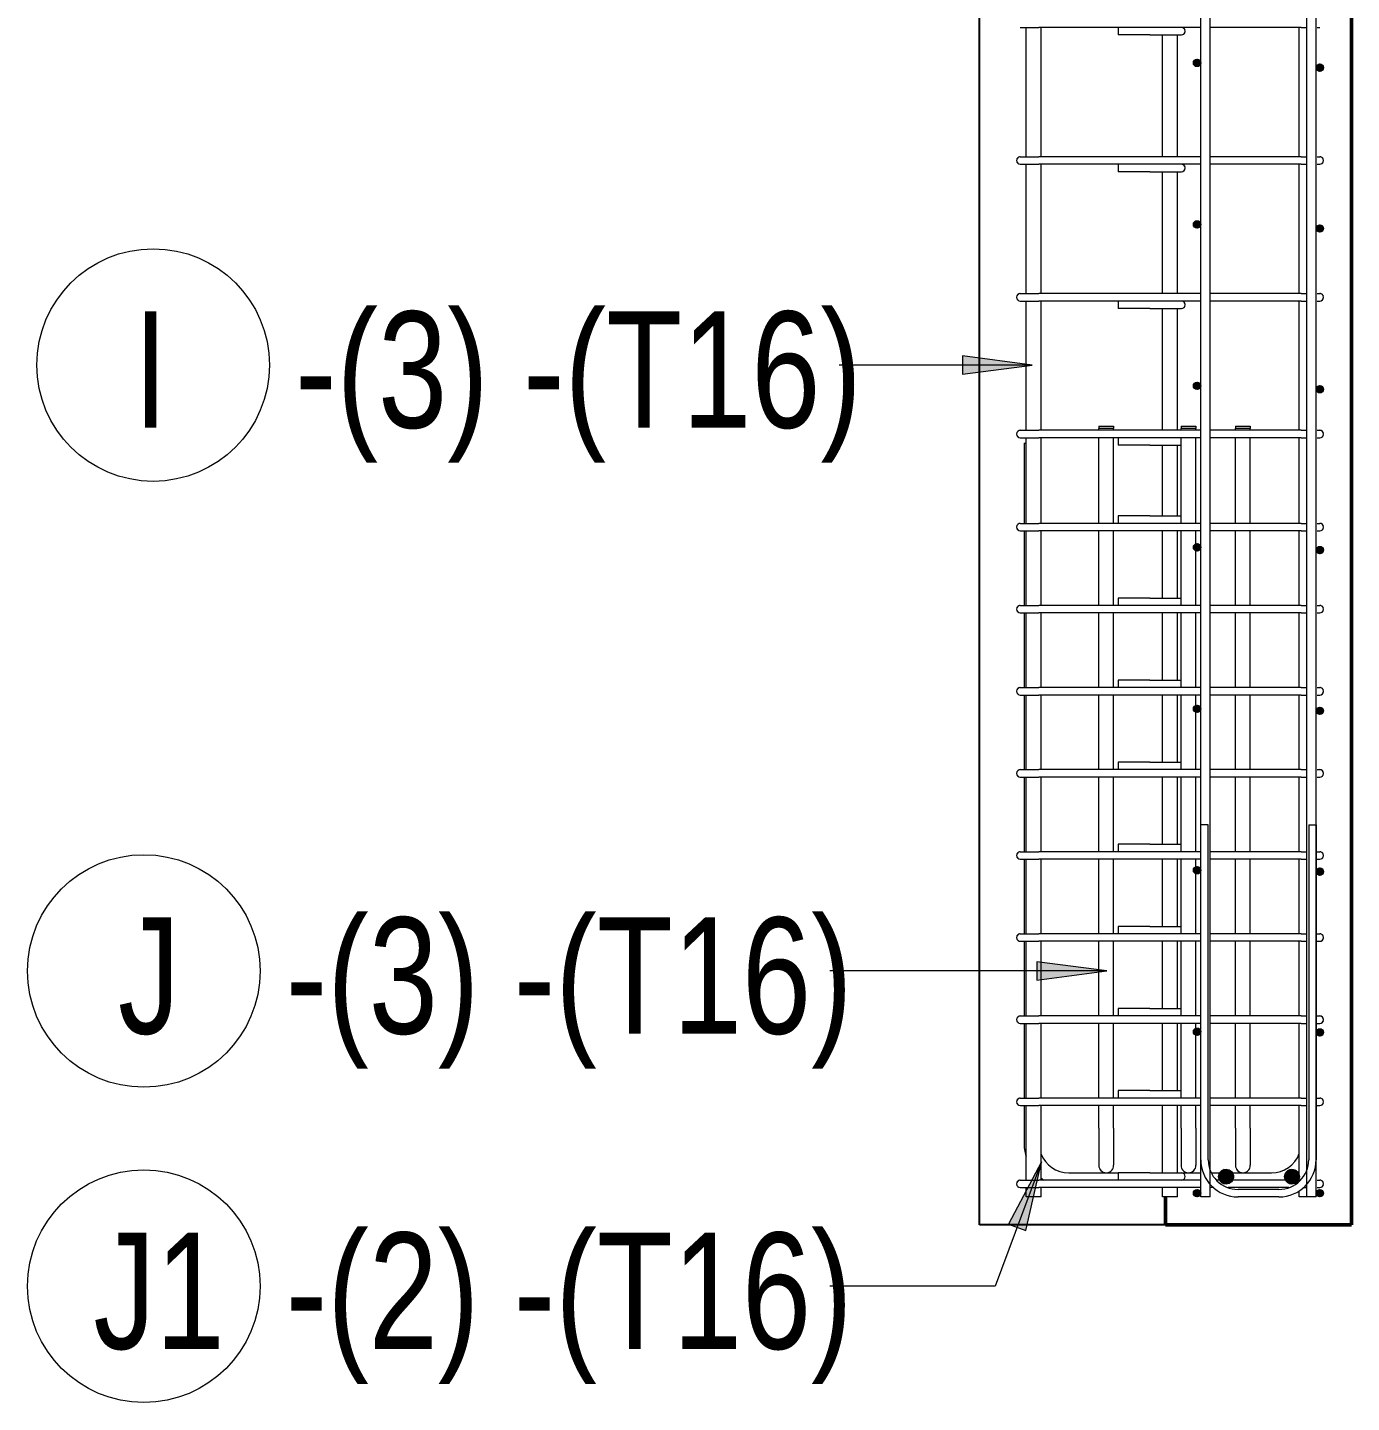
# Model space of a CAD drawing. Header units: millimetres. Extents: x 6744 to 22888, y -3063 to 10037.
# Drawn here: x 21464 to 22888, y -1586 to -108 of the extents above; entities that cross this region are included whole.
import ezdxf

# ---------------------------------------------------------------- set-up
doc = ezdxf.new("R2010")
doc.units = ezdxf.units.MM
for name, color, linetype, lineweight in [('A-WALL', 113, 'Continuous', 25), ('S-RBAR', 171, 'Continuous', 18), ('S-RBAR-IDEN', 171, 'Continuous', 9)]:
    doc.layers.add(name, color=color, linetype=linetype, lineweight=lineweight)
doc.styles.add('Nirmala UI Semilight', font='NirmalaS.ttf', dxfattribs={"width": 0.8, "height": 125})

# ---------------------------------------------------------------- blocks, each defined once
blk = doc.blocks.new('M_Rebar Tag_rfa MARK - ARROW-794226-Elevation Right 2')
at = {"layer": 'S-RBAR-IDEN'}
blk.add_circle((10317.4, 1169), 125, dxfattribs=at)

msp = doc.modelspace()

# ---------------------------------------------------------------- hatches: boundary and pattern name
at = {"layer": 'S-RBAR'}
h = msp.add_hatch(color=256, dxfattribs=at)
edge = h.paths.add_edge_path()
edge.add_arc((22721.69925, -146.09522), 4, 0, 360)
for points in [[(22721.69925, -150.09522), (22725.69925, -146.09522), (22721.69925, -142.09522), (22717.69925, -146.09522), (22718.26362, -146.65959)], [(22853.69925, -155.21154), (22857.69925, -151.21154), (22853.69925, -147.21154), (22849.69925, -151.21154)], [(22721.69925, -323.65305), (22725.69925, -319.65305), (22721.69925, -315.65305), (22717.69925, -319.65305)], [(22853.69925, -328.03846), (22857.69925, -324.03846), (22853.69925, -320.03846), (22849.69925, -324.03846)], [(22721.69925, -497.21087), (22725.69925, -493.21087), (22721.69925, -489.21087), (22717.69925, -493.21087)], [(22853.69925, -500.86538), (22857.69925, -496.86538), (22853.69925, -492.86538), (22849.69925, -496.86538)], [(22721.69925, -670.7687), (22725.69925, -666.7687), (22721.69925, -662.7687), (22717.69925, -666.7687)], [(22853.69925, -673.69231), (22857.69925, -669.69231), (22853.69925, -665.69231), (22849.69925, -669.69231)], [(22721.69925, -844.32652), (22725.69925, -840.32652), (22721.69925, -836.32652), (22717.69925, -840.32652)], [(22853.69925, -846.51923), (22857.69925, -842.51923), (22853.69925, -838.51923), (22849.69925, -842.51923)], [(22721.69925, -1017.88435), (22725.69925, -1013.88435), (22721.69925, -1009.88435), (22717.69925, -1013.88435)], [(22853.69925, -1019.34615), (22857.69925, -1015.34615), (22853.69925, -1011.34615), (22849.69925, -1015.34615)], [(22721.69925, -1191.44217), (22725.69925, -1187.44217), (22721.69925, -1183.44217), (22717.69925, -1187.44217)], [(22853.69925, -1192.17308), (22857.69925, -1188.17308), (22853.69925, -1184.17308), (22849.69925, -1188.17308)], [(22750.43884, -1350.85823), (22759.38312, -1347.95206), (22759.38312, -1338.5475), (22750.43884, -1335.64133), (22744.91098, -1343.24978)], [(22821.25063, -1350.85823), (22830.1949, -1347.95206), (22830.1949, -1338.5475), (22821.25063, -1335.64133), (22815.72277, -1343.24978)], [(22721.69925, -1365), (22725.69925, -1361), (22721.69925, -1357), (22717.69925, -1361)], [(22853.69925, -1365), (22857.69925, -1361), (22853.69925, -1357), (22849.69925, -1361)]]:
    msp.add_hatch(color=256, dxfattribs=at).paths.add_polyline_path(points)
h = msp.add_hatch(color=256, dxfattribs=at)
edge = h.paths.add_edge_path()
edge.add_arc((22853.69925, -151.21154), 4, 0, 360)
h = msp.add_hatch(color=256, dxfattribs=at)
edge = h.paths.add_edge_path()
edge.add_arc((22721.69925, -319.65305), 4, 0, 360)
h = msp.add_hatch(color=256, dxfattribs=at)
edge = h.paths.add_edge_path()
edge.add_arc((22853.69925, -324.03846), 4, 0, 360)
h = msp.add_hatch(color=256, dxfattribs=at)
edge = h.paths.add_edge_path()
edge.add_arc((22721.69925, -493.21087), 4, 0, 360)
h = msp.add_hatch(color=256, dxfattribs=at)
edge = h.paths.add_edge_path()
edge.add_arc((22853.69925, -496.86538), 4, 0, 360)
h = msp.add_hatch(color=256, dxfattribs=at)
edge = h.paths.add_edge_path()
edge.add_arc((22721.69925, -666.7687), 4, 0, 360)
h = msp.add_hatch(color=256, dxfattribs=at)
edge = h.paths.add_edge_path()
edge.add_arc((22853.69925, -669.69231), 4, 0, 360)
h = msp.add_hatch(color=256, dxfattribs=at)
edge = h.paths.add_edge_path()
edge.add_arc((22721.69925, -840.32652), 4, 0, 360)
h = msp.add_hatch(color=256, dxfattribs=at)
edge = h.paths.add_edge_path()
edge.add_arc((22853.69925, -842.51923), 4, 0, 360)
h = msp.add_hatch(color=256, dxfattribs=at)
edge = h.paths.add_edge_path()
edge.add_arc((22721.69925, -1013.88435), 4, 0, 360)
h = msp.add_hatch(color=256, dxfattribs=at)
edge = h.paths.add_edge_path()
edge.add_arc((22853.69925, -1015.34615), 4, 0, 360)
h = msp.add_hatch(color=256, dxfattribs=at)
edge = h.paths.add_edge_path()
edge.add_arc((22721.69925, -1187.44217), 4, 0, 360)
h = msp.add_hatch(color=256, dxfattribs=at)
edge = h.paths.add_edge_path()
edge.add_arc((22853.69925, -1188.17308), 4, 0, 360)
h = msp.add_hatch(color=256, dxfattribs=at)
edge = h.paths.add_edge_path()
edge.add_arc((22752.91098, -1343.24978), 8, 0, 360)
h = msp.add_hatch(color=256, dxfattribs=at)
edge = h.paths.add_edge_path()
edge.add_arc((22823.72277, -1343.24978), 8, 0, 360)
h = msp.add_hatch(color=256, dxfattribs=at)
edge = h.paths.add_edge_path()
edge.add_arc((22721.69925, -1361), 4, 0, 360)
h = msp.add_hatch(color=256, dxfattribs=at)
edge = h.paths.add_edge_path()
edge.add_arc((22853.69925, -1361), 4, 0, 360)
at = {"layer": 'S-RBAR-IDEN'}
for points in [[(22544.57988, -470.83519), (22469.57988, -460.96125), (22469.57988, -480.70912)], [(22624.61811, -1122.14601), (22549.61811, -1112.27207), (22549.61811, -1132.01995)], [(22554.33983, -1327.34901), (22519.01647, -1394.24262), (22537.53343, -1401.10563)]]:
    msp.add_hatch(color=256, dxfattribs=at).paths.add_polyline_path(points)

# ---------------------------------------------------------------- linework, layer by layer
at = {"layer": 'A-WALL', "lineweight": 50}
for p, q in [((22887.69925, -1395), (22887.69925, 1473.20441)), ((22687.69925, -1365), (22687.69925, -1395)), ((22687.69925, -1395), (22887.69925, -1395))]:
    msp.add_line(p, q, dxfattribs=at)
at = {"layer": 'A-WALL'}
for p, q in [((22487.69925, -1395), (22487.69925, 777)), ((22687.69925, -1395), (22487.69925, -1395))]:
    msp.add_line(p, q, dxfattribs=at)
at = {"layer": 'S-RBAR'}
for p, q in [((22725.8, -1365), (22725.8, 7670)), ((22735.8, -1365), (22735.8, 7670)), ((22839.59849, -1365), (22839.59849, 7630)), ((22849.59849, -1365), (22849.59849, 7630)), ((22531.69925, -108), (22551.69925, -108)), ((22538.04239, -247), (22538.04239, -108)), ((22725.8, -108), (22551.69925, -108)), ((22554.04239, -247), (22554.04239, -108)), ((22636.91695, -108), (22636.91695, -116)), ((22670.85808, -116), (22636.91695, -116)), ((22670.85808, -116), (22705.00022, -116)), ((22684.69925, -247), (22684.69925, -116)), ((22700.69925, -247), (22700.69925, -116)), ((22833.69925, -108), (22735.8, -108)), ((22831.3561, -247), (22831.3561, -108)), ((22833.69925, -108), (22840.13507, -108)), ((22850.7517, -108), (22853.69925, -108)), ((22721.69925, -142.09522), (22717.69925, -146.09522)), ((22717.69925, -146.09522), (22718.26362, -146.65959)), ((22718.26362, -146.65959), (22721.69925, -150.09522)), ((22725.69925, -146.09522), (22721.69925, -142.09522)), ((22721.69925, -150.09522), (22725.69925, -146.09522)), ((22853.69925, -147.21154), (22849.69925, -151.21154)), ((22857.69925, -151.21154), (22853.69925, -147.21154)), ((22849.69925, -151.21154), (22853.69925, -155.21154)), ((22853.69925, -155.21154), (22857.69925, -151.21154)), ((22531.69925, -247), (22551.69925, -247)), ((22725.8, -247), (22551.69925, -247)), ((22833.69925, -247), (22735.8, -247)), ((22833.69925, -247), (22840.13507, -247)), ((22850.7517, -247), (22853.69925, -247)), ((22531.69925, -255), (22551.69925, -255)), ((22538.04239, -394), (22538.04239, -255)), ((22725.8, -255), (22551.69925, -255)), ((22554.04239, -394), (22554.04239, -255)), ((22636.91695, -255), (22636.91695, -263)), ((22670.85808, -263), (22636.91695, -263)), ((22670.85808, -263), (22705.00022, -263)), ((22684.69925, -394), (22684.69925, -263)), ((22700.69925, -394), (22700.69925, -263)), ((22833.69925, -255), (22735.8, -255)), ((22831.3561, -394), (22831.3561, -255)), ((22833.69925, -255), (22840.13507, -255)), ((22850.7517, -255), (22853.69925, -255)), ((22721.69925, -315.65305), (22717.69925, -319.65305)), ((22717.69925, -319.65305), (22721.69925, -323.65305)), ((22725.69925, -319.65305), (22721.69925, -315.65305)), ((22721.69925, -323.65305), (22725.69925, -319.65305)), ((22853.69925, -320.03846), (22849.69925, -324.03846)), ((22849.69925, -324.03846), (22853.69925, -328.03846)), ((22857.69925, -324.03846), (22853.69925, -320.03846)), ((22853.69925, -328.03846), (22857.69925, -324.03846)), ((22531.69925, -394), (22551.69925, -394)), ((22725.8, -394), (22551.69925, -394)), ((22833.69925, -394), (22735.8, -394)), ((22833.69925, -394), (22840.13507, -394)), ((22850.7517, -394), (22853.69925, -394)), ((22531.69925, -402), (22551.69925, -402)), ((22538.04239, -541), (22538.04239, -402)), ((22725.8, -402), (22551.69925, -402)), ((22554.04239, -541), (22554.04239, -402)), ((22636.91695, -402), (22636.91695, -410)), ((22670.85808, -410), (22636.91695, -410)), ((22670.85808, -410), (22705.00022, -410)), ((22684.69925, -541), (22684.69925, -410)), ((22700.69925, -541), (22700.69925, -410)), ((22833.69925, -402), (22735.8, -402)), ((22831.3561, -541), (22831.3561, -402)), ((22833.69925, -402), (22840.13507, -402)), ((22850.7517, -402), (22853.69925, -402)), ((22721.69925, -489.21087), (22717.69925, -493.21087)), ((22717.69925, -493.21087), (22721.69925, -497.21087)), ((22725.69925, -493.21087), (22721.69925, -489.21087)), ((22721.69925, -497.21087), (22725.69925, -493.21087)), ((22853.69925, -492.86538), (22849.69925, -496.86538)), ((22849.69925, -496.86538), (22853.69925, -500.86538)), ((22857.69925, -496.86538), (22853.69925, -492.86538)), ((22853.69925, -500.86538), (22857.69925, -496.86538)), ((22531.69925, -541), (22551.69925, -541)), ((22725.8, -541), (22551.69925, -541)), ((22616.03449, -536.43359), (22616.03449, -538.93359)), ((22616.03449, -536.43359), (22632.03449, -536.43359)), ((22632.03449, -538.93359), (22616.03449, -538.93359)), ((22616.03449, -541), (22616.03449, -538.93359)), ((22632.03449, -536.43359), (22632.03449, -538.93359)), ((22632.03449, -541), (22632.03449, -538.93359)), ((22704.47689, -536.43359), (22704.47689, -538.93359)), ((22704.47689, -536.43359), (22720.47689, -536.43359)), ((22720.47689, -538.93359), (22704.47689, -538.93359)), ((22704.47689, -541), (22704.47689, -538.93359)), ((22720.47689, -536.43359), (22720.47689, -538.93359)), ((22720.47689, -541), (22720.47689, -538.93359)), ((22833.69925, -541), (22735.8, -541)), ((22762.91929, -536.43359), (22762.91929, -538.93359)), ((22762.91929, -536.43359), (22778.91929, -536.43359)), ((22778.91929, -538.93359), (22762.91929, -538.93359)), ((22762.91929, -541), (22762.91929, -538.93359)), ((22778.91929, -536.43359), (22778.91929, -538.93359)), ((22778.91929, -541), (22778.91929, -538.93359)), ((22833.69925, -541), (22840.13507, -541)), ((22850.7517, -541), (22853.69925, -541)), ((22531.69925, -549), (22551.69925, -549)), ((22535.69925, -554.9446), (22535.69925, -641)), ((22535.69925, -554.9446), (22538.04239, -554.9446)), ((22538.04239, -641), (22538.04239, -549)), ((22725.8, -549), (22551.69925, -549)), ((22554.04239, -641), (22554.04239, -549)), ((22616.03449, -641), (22616.03449, -549)), ((22632.03449, -641), (22632.03449, -549)), ((22636.91695, -549), (22636.91695, -557)), ((22670.85808, -557), (22636.91695, -557)), ((22670.85808, -557), (22704.951, -557)), ((22684.69925, -633), (22684.69925, -557)), ((22700.69925, -633), (22700.69925, -557)), ((22704.47689, -641), (22704.47689, -549)), ((22720.47689, -641), (22720.47689, -549)), ((22833.69925, -549), (22735.8, -549)), ((22762.91929, -641), (22762.91929, -549)), ((22778.91929, -641), (22778.91929, -549)), ((22831.3561, -641), (22831.3561, -549)), ((22833.69925, -549), (22840.13507, -549)), ((22849.69925, -641), (22849.69925, -554.94438)), ((22850.7517, -549), (22853.69925, -549)), ((22670.85808, -633), (22636.91695, -633)), ((22636.91695, -633), (22636.91695, -641)), ((22670.85808, -633), (22704.951, -633)), ((22531.69925, -641), (22551.69925, -641)), ((22531.69925, -649), (22551.69925, -649)), ((22535.69925, -649), (22535.69925, -729.25)), ((22538.04239, -729.25), (22538.04239, -649)), ((22725.8, -641), (22551.69925, -641)), ((22725.8, -649), (22551.69925, -649)), ((22554.04239, -729.25), (22554.04239, -649)), ((22616.03449, -729.25), (22616.03449, -649)), ((22632.03449, -729.25), (22632.03449, -649)), ((22684.69925, -721.13632), (22684.69925, -649)), ((22700.69925, -721.13632), (22700.69925, -649)), ((22704.47689, -729.25), (22704.47689, -649)), ((22720.47689, -729.25), (22720.47689, -649)), ((22833.69925, -641), (22735.8, -641)), ((22833.69925, -649), (22735.8, -649)), ((22762.91929, -729.25), (22762.91929, -649)), ((22778.91929, -729.25), (22778.91929, -649)), ((22831.3561, -729.25), (22831.3561, -649)), ((22833.69925, -641), (22840.13507, -641)), ((22833.69925, -649), (22840.13507, -649)), ((22849.69925, -729.25), (22849.69925, -649)), ((22850.7517, -641), (22853.69925, -641)), ((22850.7517, -649), (22853.69925, -649)), ((22721.69925, -662.7687), (22717.69925, -666.7687)), ((22725.69925, -666.7687), (22721.69925, -662.7687)), ((22717.69925, -666.7687), (22721.69925, -670.7687)), ((22721.69925, -670.7687), (22725.69925, -666.7687)), ((22853.69925, -665.69231), (22849.69925, -669.69231)), ((22849.69925, -669.69231), (22853.69925, -673.69231)), ((22857.69925, -669.69231), (22853.69925, -665.69231)), ((22853.69925, -673.69231), (22857.69925, -669.69231)), ((22670.85808, -721.25), (22636.91695, -721.25)), ((22636.91695, -721.25), (22636.91695, -729.25)), ((22670.85808, -721.25), (22704.951, -721.25)), ((22531.69925, -729.25), (22551.69925, -729.25)), ((22531.69925, -737.25), (22551.69925, -737.25)), ((22535.69925, -737.25), (22535.69925, -817.5)), ((22538.04239, -817.5), (22538.04239, -737.25)), ((22725.8, -729.25), (22551.69925, -729.25)), ((22725.8, -737.25), (22551.69925, -737.25)), ((22554.04239, -817.5), (22554.04239, -737.25)), ((22616.03449, -817.5), (22616.03449, -737.25)), ((22632.03449, -817.5), (22632.03449, -737.25)), ((22684.69925, -809.5), (22684.69925, -737.25)), ((22700.69925, -809.5), (22700.69925, -737.25)), ((22704.47689, -817.5), (22704.47689, -737.25)), ((22720.47689, -817.5), (22720.47689, -737.25)), ((22833.69925, -729.25), (22735.8, -729.25)), ((22833.69925, -737.25), (22735.8, -737.25)), ((22762.91929, -817.5), (22762.91929, -737.25)), ((22778.91929, -817.5), (22778.91929, -737.25)), ((22831.3561, -817.5), (22831.3561, -737.25)), ((22833.69925, -729.25), (22840.13507, -729.25)), ((22833.69925, -737.25), (22840.13507, -737.25)), ((22849.69925, -817.5), (22849.69925, -737.25)), ((22850.7517, -729.25), (22853.69925, -729.25)), ((22850.7517, -737.25), (22853.69925, -737.25)), ((22670.85808, -809.5), (22636.91695, -809.5)), ((22636.91695, -809.5), (22636.91695, -817.5)), ((22670.85808, -809.5), (22704.951, -809.5)), ((22531.69925, -817.5), (22551.69925, -817.5)), ((22531.69925, -825.5), (22551.69925, -825.5)), ((22535.69925, -825.5), (22535.69925, -905.75)), ((22538.04239, -905.75), (22538.04239, -825.5)), ((22725.8, -817.5), (22551.69925, -817.5)), ((22725.8, -825.5), (22551.69925, -825.5)), ((22554.04239, -905.75), (22554.04239, -825.5)), ((22616.03449, -905.75), (22616.03449, -825.5)), ((22632.03449, -905.75), (22632.03449, -825.5)), ((22684.69925, -897.75), (22684.69925, -825.5)), ((22700.69925, -897.75), (22700.69925, -825.5)), ((22704.47689, -905.75), (22704.47689, -825.5)), ((22720.47689, -905.75), (22720.47689, -825.5)), ((22833.69925, -817.5), (22735.8, -817.5)), ((22833.69925, -825.5), (22735.8, -825.5)), ((22762.91929, -905.75), (22762.91929, -825.5)), ((22778.91929, -905.75), (22778.91929, -825.5)), ((22831.3561, -905.75), (22831.3561, -825.5)), ((22833.69925, -817.5), (22840.13507, -817.5)), ((22833.69925, -825.5), (22840.13507, -825.5)), ((22849.69925, -905.75), (22849.69925, -825.5)), ((22850.7517, -817.5), (22853.69925, -817.5)), ((22850.7517, -825.5), (22853.69925, -825.5)), ((22721.69925, -836.32652), (22717.69925, -840.32652)), ((22717.69925, -840.32652), (22721.69925, -844.32652)), ((22725.69925, -840.32652), (22721.69925, -836.32652)), ((22721.69925, -844.32652), (22725.69925, -840.32652)), ((22853.69925, -838.51923), (22849.69925, -842.51923)), ((22857.69925, -842.51923), (22853.69925, -838.51923)), ((22849.69925, -842.51923), (22853.69925, -846.51923)), ((22853.69925, -846.51923), (22857.69925, -842.51923)), ((22670.85808, -897.75), (22636.91695, -897.75)), ((22636.91695, -897.75), (22636.91695, -905.75)), ((22670.85808, -897.75), (22704.951, -897.75)), ((22531.69925, -905.75), (22551.69925, -905.75)), ((22531.69925, -913.75), (22551.69925, -913.75)), ((22535.69925, -913.75), (22535.69925, -994)), ((22538.04239, -994), (22538.04239, -913.75)), ((22725.8, -905.75), (22551.69925, -905.75)), ((22725.8, -913.75), (22551.69925, -913.75)), ((22554.04239, -994), (22554.04239, -913.75)), ((22616.03449, -994), (22616.03449, -913.75)), ((22632.03449, -994), (22632.03449, -913.75)), ((22684.69925, -986), (22684.69925, -913.75)), ((22700.69925, -986), (22700.69925, -913.75)), ((22704.47689, -994), (22704.47689, -913.75)), ((22720.47689, -994), (22720.47689, -913.75)), ((22833.69925, -905.75), (22735.8, -905.75)), ((22833.69925, -913.75), (22735.8, -913.75)), ((22762.91929, -994), (22762.91929, -913.75)), ((22778.91929, -994), (22778.91929, -913.75)), ((22831.3561, -994), (22831.3561, -913.75)), ((22833.69925, -905.75), (22840.13507, -905.75)), ((22833.69925, -913.75), (22840.13507, -913.75)), ((22849.69925, -965), (22849.69925, -913.75)), ((22850.7517, -905.75), (22853.69925, -905.75)), ((22850.7517, -913.75), (22853.69925, -913.75)), ((22733.69925, -965), (22725.69925, -965)), ((22725.69925, -1325), (22725.69925, -965)), ((22733.69925, -1325), (22733.69925, -965)), ((22841.69925, -965), (22841.69925, -1325)), ((22841.69925, -965), (22849.69925, -965)), ((22849.69925, -965), (22849.69925, -1325)), ((22670.85808, -986), (22636.91695, -986)), ((22636.91695, -986), (22636.91695, -994)), ((22670.85808, -986), (22704.951, -986)), ((22531.69925, -994), (22551.69925, -994)), ((22531.69925, -1002), (22551.69925, -1002)), ((22535.69925, -1002), (22535.69925, -1082.25)), ((22538.04239, -1082.25), (22538.04239, -1002)), ((22725.69925, -994), (22551.69925, -994)), ((22725.69925, -1002), (22551.69925, -1002)), ((22554.04239, -1082.25), (22554.04239, -1002)), ((22616.03449, -1082.25), (22616.03449, -1002)), ((22632.03449, -1082.25), (22632.03449, -1002)), ((22684.69925, -1074.25), (22684.69925, -1002)), ((22700.69925, -1074.25), (22700.69925, -1002)), ((22704.47689, -1082.25), (22704.47689, -1002)), ((22720.47689, -1082.25), (22720.47689, -1002)), ((22833.69925, -994), (22735.8, -994)), ((22833.69925, -1002), (22735.8, -1002)), ((22762.91929, -1082.25), (22762.91929, -1002)), ((22778.91929, -1082.25), (22778.91929, -1002)), ((22831.3561, -1082.25), (22831.3561, -1002)), ((22833.69925, -994), (22840.13507, -994)), ((22833.69925, -1002), (22840.13507, -1002)), ((22850.89131, -994), (22853.69925, -994)), ((22850.89131, -1002), (22853.69925, -1002)), ((22721.69925, -1009.88435), (22717.69925, -1013.88435)), ((22717.69925, -1013.88435), (22721.69925, -1017.88435)), ((22725.69925, -1013.88435), (22721.69925, -1009.88435)), ((22721.69925, -1017.88435), (22725.69925, -1013.88435)), ((22853.69925, -1011.34615), (22849.69925, -1015.34615)), ((22849.69925, -1015.34615), (22853.69925, -1019.34615)), ((22857.69925, -1015.34615), (22853.69925, -1011.34615)), ((22853.69925, -1019.34615), (22857.69925, -1015.34615)), ((22670.85808, -1074.25), (22636.91695, -1074.25)), ((22636.91695, -1074.25), (22636.91695, -1082.25)), ((22670.85808, -1074.25), (22704.951, -1074.25)), ((22531.69925, -1082.25), (22551.69925, -1082.25)), ((22531.69925, -1090.25), (22551.69925, -1090.25)), ((22535.69925, -1090.25), (22535.69925, -1170.5)), ((22538.04239, -1170.5), (22538.04239, -1090.25)), ((22725.69925, -1082.25), (22551.69925, -1082.25)), ((22725.69925, -1090.25), (22551.69925, -1090.25)), ((22554.04239, -1170.5), (22554.04239, -1090.25)), ((22616.03449, -1170.5), (22616.03449, -1090.25)), ((22632.03449, -1170.5), (22632.03449, -1090.25)), ((22684.69925, -1162.5), (22684.69925, -1090.25)), ((22700.69925, -1162.5), (22700.69925, -1090.25)), ((22704.47689, -1170.5), (22704.47689, -1090.25)), ((22720.47689, -1170.5), (22720.47689, -1090.25)), ((22833.69925, -1082.25), (22735.8, -1082.25)), ((22833.69925, -1090.25), (22735.8, -1090.25)), ((22762.91929, -1170.5), (22762.91929, -1090.25)), ((22778.91929, -1170.5), (22778.91929, -1090.25)), ((22831.3561, -1170.5), (22831.3561, -1090.25)), ((22833.69925, -1082.25), (22840.13507, -1082.25)), ((22833.69925, -1090.25), (22840.13507, -1090.25)), ((22850.89131, -1082.25), (22853.69925, -1082.25)), ((22850.89131, -1090.25), (22853.69925, -1090.25)), ((22670.85808, -1162.5), (22636.91695, -1162.5)), ((22636.91695, -1162.5), (22636.91695, -1170.5)), ((22670.85808, -1162.5), (22704.951, -1162.5)), ((22531.69925, -1170.5), (22551.69925, -1170.5)), ((22531.69925, -1178.5), (22551.69925, -1178.5)), ((22535.69925, -1178.5), (22535.69925, -1258.75)), ((22538.04239, -1258.75), (22538.04239, -1178.5)), ((22725.69925, -1170.5), (22551.69925, -1170.5)), ((22725.69925, -1178.5), (22551.69925, -1178.5)), ((22554.04239, -1258.75), (22554.04239, -1178.5)), ((22616.03449, -1258.75), (22616.03449, -1178.5)), ((22632.03449, -1258.75), (22632.03449, -1178.5)), ((22684.69925, -1250.75), (22684.69925, -1178.5)), ((22700.69925, -1250.75), (22700.69925, -1178.5)), ((22704.47689, -1258.75), (22704.47689, -1178.5)), ((22720.47689, -1258.75), (22720.47689, -1178.5)), ((22833.69925, -1170.5), (22735.8, -1170.5)), ((22833.69925, -1178.5), (22735.8, -1178.5)), ((22762.91929, -1258.75), (22762.91929, -1178.5)), ((22778.91929, -1258.75), (22778.91929, -1178.5)), ((22831.3561, -1258.75), (22831.3561, -1178.5)), ((22833.69925, -1170.5), (22840.13507, -1170.5)), ((22833.69925, -1178.5), (22840.13507, -1178.5)), ((22850.89131, -1170.5), (22853.69925, -1170.5)), ((22850.89131, -1178.5), (22853.69925, -1178.5)), ((22721.69925, -1183.44217), (22717.69925, -1187.44217)), ((22717.69925, -1187.44217), (22721.69925, -1191.44217)), ((22725.69925, -1187.44217), (22721.69925, -1183.44217)), ((22721.69925, -1191.44217), (22725.69925, -1187.44217)), ((22853.69925, -1184.17308), (22849.69925, -1188.17308)), ((22849.69925, -1188.17308), (22853.69925, -1192.17308)), ((22857.69925, -1188.17308), (22853.69925, -1184.17308)), ((22853.69925, -1192.17308), (22857.69925, -1188.17308)), ((22670.85808, -1250.75), (22636.91695, -1250.75)), ((22636.91695, -1250.75), (22636.91695, -1258.75)), ((22670.85808, -1250.75), (22704.951, -1250.75)), ((22531.69925, -1258.75), (22551.69925, -1258.75)), ((22531.69925, -1266.75), (22551.69925, -1266.75)), ((22535.69925, -1266.75), (22535.69925, -1307)), ((22538.04239, -1347), (22538.04239, -1266.75)), ((22725.69925, -1258.75), (22551.69925, -1258.75)), ((22725.69925, -1266.75), (22551.69925, -1266.75)), ((22554.04239, -1347), (22554.04239, -1266.75)), ((22616.03449, -1290.93359), (22616.03449, -1266.75)), ((22632.03449, -1290.93359), (22632.03449, -1266.75)), ((22684.69925, -1339), (22684.69925, -1266.75)), ((22700.69925, -1339), (22700.69925, -1266.75)), ((22704.47689, -1290.93359), (22704.47689, -1266.75)), ((22720.47689, -1290.93359), (22720.47689, -1266.75)), ((22833.69925, -1258.75), (22735.8, -1258.75)), ((22833.69925, -1266.75), (22735.8, -1266.75)), ((22762.91929, -1290.93359), (22762.91929, -1266.75)), ((22778.91929, -1290.93359), (22778.91929, -1266.75)), ((22831.3561, -1347), (22831.3561, -1266.75)), ((22833.69925, -1258.75), (22840.13507, -1258.75)), ((22833.69925, -1266.75), (22840.13507, -1266.75)), ((22850.89131, -1258.75), (22853.69925, -1258.75)), ((22850.89131, -1266.75), (22853.69925, -1266.75)), ((22616.03449, -1290.93359), (22616.03449, -1330.93359)), ((22632.03449, -1290.93359), (22632.03449, -1330.93359)), ((22704.47689, -1290.93359), (22704.47689, -1330.93359)), ((22720.47689, -1290.93359), (22720.47689, -1330.93359)), ((22762.91929, -1290.93359), (22762.91929, -1330.93359)), ((22778.91929, -1290.93359), (22778.91929, -1330.93359)), ((22583.69925, -1339), (22636.91695, -1339)), ((22670.85808, -1339), (22636.91695, -1339)), ((22636.91695, -1339), (22636.91695, -1347)), ((22670.85808, -1339), (22705.00022, -1339)), ((22705.26254, -1339), (22725.8, -1339)), ((22737.15801, -1339), (22801.69925, -1339)), ((22750.43884, -1335.64133), (22744.91098, -1343.24978)), ((22744.91098, -1343.24978), (22750.43884, -1350.85823)), ((22759.38312, -1338.5475), (22750.43884, -1335.64133)), ((22759.38312, -1347.95206), (22759.38312, -1338.5475)), ((22821.25063, -1335.64133), (22815.72277, -1343.24978)), ((22815.72277, -1343.24978), (22821.25063, -1350.85823)), ((22830.1949, -1338.5475), (22821.25063, -1335.64133)), ((22830.1949, -1347.95206), (22830.1949, -1338.5475)), ((22531.69925, -1347), (22551.69925, -1347)), ((22531.69925, -1355), (22551.69925, -1355)), ((22538.04239, -1365), (22538.04239, -1355)), ((22725.8, -1347), (22551.69925, -1347)), ((22725.8, -1355), (22551.69925, -1355)), ((22554.04239, -1365), (22554.04239, -1355)), ((22684.69925, -1365), (22684.69925, -1355)), ((22700.69925, -1365), (22700.69925, -1355)), ((22721.69925, -1357), (22717.69925, -1361)), ((22725.69925, -1361), (22721.69925, -1357)), ((22739.65096, -1355), (22735.8, -1355)), ((22832.8081, -1347), (22742.5904, -1347)), ((22750.43884, -1350.85823), (22759.38312, -1347.95206)), ((22820.17749, -1355), (22755.22101, -1355)), ((22809.69925, -1357), (22765.69925, -1357)), ((22821.25063, -1350.85823), (22830.1949, -1347.95206)), ((22831.3561, -1365), (22831.3561, -1358.36967)), ((22835.96942, -1355), (22840.13507, -1355)), ((22853.69925, -1357), (22849.69925, -1361)), ((22850.7517, -1347), (22853.69925, -1347)), ((22850.7517, -1355), (22853.69925, -1355)), ((22857.69925, -1361), (22853.69925, -1357)), ((22554.04239, -1365), (22538.04239, -1365)), ((22700.69925, -1365), (22684.69925, -1365)), ((22717.69925, -1361), (22721.69925, -1365)), ((22721.69925, -1365), (22725.69925, -1361)), ((22735.8, -1365), (22725.8, -1365)), ((22809.69925, -1365), (22765.69925, -1365)), ((22839.59849, -1365), (22831.3561, -1365)), ((22849.59849, -1365), (22839.59849, -1365)), ((22849.69925, -1361), (22853.69925, -1365)), ((22853.69925, -1365), (22857.69925, -1361))]:
    msp.add_line(p, q, dxfattribs=at)
for centre, radius in [((22721.69925, -146.09522), 4), ((22853.69925, -151.21154), 4), ((22721.69925, -319.65305), 4), ((22853.69925, -324.03846), 4), ((22721.69925, -493.21087), 4), ((22853.69925, -496.86538), 4), ((22721.69925, -666.7687), 4), ((22853.69925, -669.69231), 4), ((22721.69925, -840.32652), 4), ((22853.69925, -842.51923), 4), ((22721.69925, -1013.88435), 4), ((22853.69925, -1015.34615), 4), ((22721.69925, -1187.44217), 4), ((22853.69925, -1188.17308), 4), ((22752.91098, -1343.24978), 8), ((22823.72277, -1343.24978), 8), ((22721.69925, -1361), 4), ((22853.69925, -1361), 4)]:
    msp.add_circle(centre, radius, dxfattribs=at)
for centre, radius, start, end in [((22705.00022, -112), 4, 75, 90), ((22705.00022, -112), 4, 270, 90), ((22705.00022, -112), 4, 15, 60), ((22705.00022, -112), 4, 300, 345), ((22531.69925, -251), 4, 90, 270), ((22531.69925, -251), 4, 120, 165), ((22531.69925, -251), 4, 120, 165), ((22531.69925, -251), 4, 90, 105), ((22531.69925, -251), 4, 90, 105), ((22853.69925, -251), 4, 75, 90), ((22853.69925, -251), 4, 270, 90), ((22853.69925, -251), 4, 15, 60), ((22531.69925, -251), 4, 195, 240), ((22531.69925, -251), 4, 195, 240), ((22705.00022, -259), 4, 75, 90), ((22705.00022, -259), 4, 270, 90), ((22705.00022, -259), 4, 15, 60), ((22705.00022, -259), 4, 300, 345), ((22853.69925, -251), 4, 300, 345), ((22531.69925, -398), 4, 90, 270), ((22531.69925, -398), 4, 120, 165), ((22531.69925, -398), 4, 120, 165), ((22531.69925, -398), 4, 195, 240), ((22531.69925, -398), 4, 195, 240), ((22531.69925, -398), 4, 90, 105), ((22531.69925, -398), 4, 90, 105), ((22853.69925, -398), 4, 75, 90), ((22853.69925, -398), 4, 270, 90), ((22853.69925, -398), 4, 15, 60), ((22853.69925, -398), 4, 300, 345), ((22705.00022, -406), 4, 75, 90), ((22705.00022, -406), 4, 270, 90), ((22705.00022, -406), 4, 15, 60), ((22705.00022, -406), 4, 300, 345), ((22531.69925, -545), 4, 90, 270), ((22531.69925, -545), 4, 120, 165), ((22531.69925, -545), 4, 120, 165), ((22531.69925, -545), 4, 195, 240), ((22531.69925, -545), 4, 195, 240), ((22531.69925, -545), 4, 90, 105), ((22531.69925, -545), 4, 90, 105), ((22853.69925, -545), 4, 75, 90), ((22853.69925, -545), 4, 270, 90), ((22853.69925, -545), 4, 15, 60), ((22853.69925, -545), 4, 300, 345), ((22531.69925, -645), 4, 90, 270), ((22531.69925, -645), 4, 120, 165), ((22531.69925, -645), 4, 120, 165), ((22531.69925, -645), 4, 195, 240), ((22531.69925, -645), 4, 195, 240), ((22531.69925, -645), 4, 90, 105), ((22531.69925, -645), 4, 90, 105), ((22853.69925, -645), 4, 75, 90), ((22853.69925, -645), 4, 270, 90), ((22853.69925, -645), 4, 15, 60), ((22853.69925, -645), 4, 300, 345), ((22531.69925, -733.25), 4, 90, 270), ((22531.69925, -733.25), 4, 120, 165), ((22531.69925, -733.25), 4, 120, 165), ((22531.69925, -733.25), 4, 195, 240), ((22531.69925, -733.25), 4, 195, 240), ((22531.69925, -733.25), 4, 90, 105), ((22531.69925, -733.25), 4, 90, 105), ((22853.69925, -733.25), 4, 75, 90), ((22853.69925, -733.25), 4, 270, 90), ((22853.69925, -733.25), 4, 15, 60), ((22853.69925, -733.25), 4, 300, 345), ((22531.69925, -821.5), 4, 90, 270), ((22531.69925, -821.5), 4, 120, 165), ((22531.69925, -821.5), 4, 120, 165), ((22531.69925, -821.5), 4, 195, 240), ((22531.69925, -821.5), 4, 195, 240), ((22531.69925, -821.5), 4, 90, 105), ((22531.69925, -821.5), 4, 90, 105), ((22853.69925, -821.5), 4, 75, 90), ((22853.69925, -821.5), 4, 270, 90), ((22853.69925, -821.5), 4, 15, 60), ((22853.69925, -821.5), 4, 300, 345), ((22531.69925, -909.75), 4, 90, 270), ((22531.69925, -909.75), 4, 120, 165), ((22531.69925, -909.75), 4, 120, 165), ((22531.69925, -909.75), 4, 195, 240), ((22531.69925, -909.75), 4, 195, 240), ((22531.69925, -909.75), 4, 90, 105), ((22531.69925, -909.75), 4, 90, 105), ((22853.69925, -909.75), 4, 75, 90), ((22853.69925, -909.75), 4, 270, 90), ((22853.69925, -909.75), 4, 15, 60), ((22853.69925, -909.75), 4, 300, 345), ((22531.69925, -998), 4, 90, 270), ((22531.69925, -998), 4, 120, 165), ((22531.69925, -998), 4, 120, 165), ((22531.69925, -998), 4, 195, 240), ((22531.69925, -998), 4, 195, 240), ((22531.69925, -998), 4, 90, 105), ((22531.69925, -998), 4, 90, 105), ((22853.69925, -998), 4, 75, 90), ((22853.69925, -998), 4, 270, 90), ((22853.69925, -998), 4, 15, 60), ((22853.69925, -998), 4, 300, 345), ((22531.69925, -1086.25), 4, 90, 270), ((22531.69925, -1086.25), 4, 120, 165), ((22531.69925, -1086.25), 4, 120, 165), ((22531.69925, -1086.25), 4, 195, 240), ((22531.69925, -1086.25), 4, 195, 240), ((22531.69925, -1086.25), 4, 90, 105), ((22531.69925, -1086.25), 4, 90, 105), ((22853.69925, -1086.25), 4, 75, 90), ((22853.69925, -1086.25), 4, 270, 90), ((22853.69925, -1086.25), 4, 15, 60), ((22853.69925, -1086.25), 4, 300, 345), ((22531.69925, -1174.5), 4, 90, 270), ((22531.69925, -1174.5), 4, 120, 165), ((22531.69925, -1174.5), 4, 120, 165), ((22531.69925, -1174.5), 4, 195, 240), ((22531.69925, -1174.5), 4, 195, 240), ((22531.69925, -1174.5), 4, 90, 105), ((22531.69925, -1174.5), 4, 90, 105), ((22853.69925, -1174.5), 4, 75, 90), ((22853.69925, -1174.5), 4, 270, 90), ((22853.69925, -1174.5), 4, 15, 60), ((22853.69925, -1174.5), 4, 300, 345), ((22531.69925, -1262.75), 4, 90, 270), ((22531.69925, -1262.75), 4, 120, 165), ((22531.69925, -1262.75), 4, 120, 165), ((22531.69925, -1262.75), 4, 195, 240), ((22531.69925, -1262.75), 4, 195, 240), ((22531.69925, -1262.75), 4, 90, 105), ((22531.69925, -1262.75), 4, 90, 105), ((22853.69925, -1262.75), 4, 75, 90), ((22853.69925, -1262.75), 4, 270, 90), ((22853.69925, -1262.75), 4, 15, 60), ((22853.69925, -1262.75), 4, 300, 345), ((22583.69925, -1307), 48, 180, 197.21340847), ((22583.69925, -1307), 32, 200.87822304, 270), ((22765.69925, -1325), 40, 180, 270), ((22765.69925, -1325), 32, 180, 270), ((22801.69925, -1307), 32, 270, 339.12177696), ((22809.69925, -1325), 32, 270, 0), ((22809.69925, -1325), 40, 270, 0), ((22583.69925, -1307), 48, 231.46446609, 236.91426311), ((22624.03449, -1330.93359), 8, 180, 0), ((22624.03449, -1330.93359), 8, 210, 240), ((22624.03449, -1330.93359), 8, 300, 330), ((22624.03449, -1330.93359), 8, 345, 0), ((22712.47689, -1330.93359), 8, 180, 0), ((22705.00022, -1343), 4, 270, 90), ((22712.47689, -1330.93359), 8, 210, 240), ((22712.47689, -1330.93359), 8, 300, 330), ((22712.47689, -1330.93359), 8, 345, 0), ((22770.91929, -1330.93359), 8, 180, 0), ((22770.91929, -1330.93359), 8, 210, 240), ((22770.91929, -1330.93359), 8, 300, 330), ((22770.91929, -1330.93359), 8, 345, 0), ((22801.69925, -1307), 48, 303.08573689, 308.53553391), ((22531.69925, -1351), 4, 90, 270), ((22531.69925, -1351), 4, 120, 165), ((22531.69925, -1351), 4, 120, 165), ((22531.69925, -1351), 4, 195, 240), ((22531.69925, -1351), 4, 195, 240), ((22531.69925, -1351), 4, 90, 105), ((22531.69925, -1351), 4, 90, 105), ((22853.69925, -1351), 4, 75, 90), ((22853.69925, -1351), 4, 270, 90), ((22853.69925, -1351), 4, 15, 60), ((22853.69925, -1351), 4, 300, 345)]:
    msp.add_arc(centre, radius, start, end, dxfattribs=at)
at = {"layer": 'S-RBAR-IDEN'}
for p, q in [((22544.57988, -470.83519), (22337.06282, -470.83519)), ((22544.57988, -470.83519), (22469.57988, -460.96125)), ((22469.57988, -460.96125), (22469.57988, -480.70912)), ((22469.57988, -480.70912), (22544.57988, -470.83519)), ((22624.61811, -1122.14601), (22327.06282, -1122.14601)), ((22624.61811, -1122.14601), (22549.61811, -1112.27207)), ((22549.61811, -1112.27207), (22549.61811, -1132.01995)), ((22549.61811, -1132.01995), (22624.61811, -1122.14601)), ((22554.33983, -1327.34901), (22504.81191, -1460.97926)), ((22554.33983, -1327.34901), (22519.01647, -1394.24262)), ((22537.53343, -1401.10563), (22554.33983, -1327.34901)), ((22519.01647, -1394.24262), (22537.53343, -1401.10563)), ((22504.81191, -1460.97926), (22327.06282, -1460.97926))]:
    msp.add_line(p, q, dxfattribs=at)

# ---------------------------------------------------------------- block references
for p in [(11282.12469, -1639.82607), (11272.12469, -2291.1369), (11272.12469, -2629.97015)]:
    msp.add_blockref('M_Rebar Tag_rfa MARK - ARROW-794226-Elevation Right 2', p, dxfattribs=at)

# ---------------------------------------------------------------- texts
at = {"layer": 'S-RBAR-IDEN', "char_height": 125, "attachment_point": 1, "style": 'Nirmala UI Semilight'}
for s, insert, width in [('I', (21578.33718, -413.23281), 41.68775), ('-(3) -(T16)', (21752.26282, -413.23281), 705.485), ('-(3) -(T16)', (21742.26282, -1064.54364), 705.485), ('J', (21561.73718, -1064.54364), 57.7215), ('J1', (21535.33718, -1403.37688), 121.8565), ('-(2) -(T16)', (21742.26282, -1403.37688), 705.485)]:
    msp.add_mtext(s, dxfattribs=dict(at, insert=insert, width=width))

doc.saveas('drawing.dxf')
